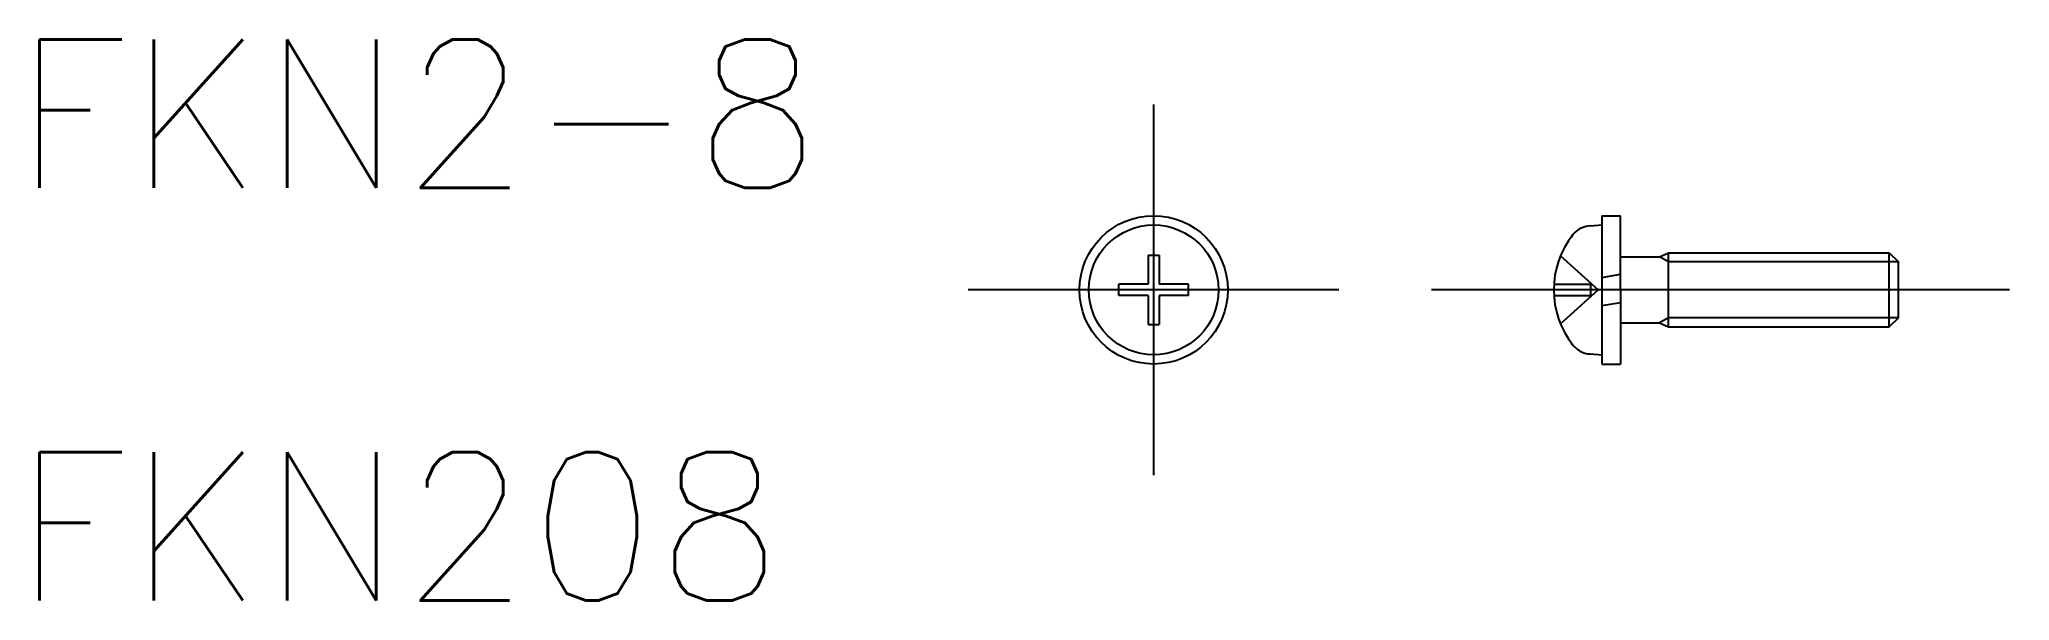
# Model space of a CAD drawing. Extents: x -25.1 to 28.1, y -3.4 to 11.8.
import ezdxf

# ---------------------------------------------------------------- set-up
doc = ezdxf.new("R2010")
doc.units = 0
doc.linetypes.add('CENTER', pattern=[50.8, 31.75, -6.35, 6.35, -6.35])
doc.layers.get('0').update_dxf_attribs({"linetype": 'CONTINUOUS'})
doc.layers.add('CENTER', color=1, linetype='CENTER')
doc.styles.get("Standard").update_dxf_attribs({"font": 'txt.shx'})

msp = doc.modelspace()

# ---------------------------------------------------------------- linework, layer by layer
for p, q in [((17.092, 7), (17.092, 3)), ((17.092, 7), (17.592, 7)), ((17.592, 5), (17.592, 7)), ((17.092, 5.334), (17.592, 5.424)), ((17.592, 5), (17.592, 3)), ((17.092, 4.576), (17.592, 4.661)), ((17.092, 3), (17.592, 3))]:
    msp.add_line(p, q)
at = {"color": 7}
for p, q in [((16.788, 6.729), (17.092, 6.75)), ((4.85, 5.938), (4.85, 5.15)), ((4.85, 5.938), (5.15, 5.938)), ((5.15, 5.938), (5.15, 5.15)), ((17.592, 5.892), (18.647, 5.892)), ((18.647, 5.892), (18.892, 6)), ((18.892, 6), (24.847, 6)), ((18.892, 4), (18.892, 6)), ((24.847, 6), (25.092, 5.755)), ((24.847, 4), (24.847, 6)), ((25.092, 4.245), (25.092, 5.755)), ((4.062, 4.85), (4.062, 5.15)), ((4.85, 5.15), (4.062, 5.15)), ((4.85, 4.85), (4.062, 4.85)), ((4.85, 4.85), (4.85, 4.062)), ((5.938, 5.15), (5.15, 5.15)), ((5.15, 4.85), (5.15, 4.062)), ((5.938, 4.85), (5.15, 4.85)), ((5.938, 4.85), (5.938, 5.15)), ((4.85, 4.062), (5.15, 4.062)), ((17.592, 4.108), (18.647, 4.108)), ((18.647, 4.108), (18.892, 4)), ((18.892, 4), (24.847, 4)), ((24.847, 4), (25.092, 4.245)), ((16.788, 3.271), (17.092, 3.25))]:
    msp.add_line(p, q, dxfattribs=at)
at = {"color": 6}
for p, q in [((15.976, 5.92), (16.99, 5)), ((15.796, 5.15), (16.792, 5.15)), ((15.796, 4.85), (16.792, 4.85)), ((15.976, 4.08), (16.99, 5)), ((16.792, 4.85), (16.792, 5.15))]:
    msp.add_line(p, q, dxfattribs=at)
at = {"color": 3}
for p, q in [((18.892, 5.755), (18.647, 5.892)), ((25.092, 5.755), (18.892, 5.755)), ((18.892, 4.245), (18.647, 4.108)), ((25.092, 4.245), (18.892, 4.245))]:
    msp.add_line(p, q, dxfattribs=at)
at = {"color": 7}
msp.add_circle((5, 5), 2, dxfattribs=at)
msp.add_circle((5, 5), 1.75)
msp.add_arc((18.19, 5), 2.397, 141.6985, 218.3015)
for centre, start, end in [((16.81, 6.089), 92, 148.4554), ((16.81, 3.911), 211.5446, 268)]:
    msp.add_arc(centre, 0.64, start, end, dxfattribs=at)
at = {"layer": 'CENTER'}
for p, q in [((5, 10), (5, 0)), ((10, 5), (0, 5)), ((28.092, 5), (12.492, 5))]:
    msp.add_line(p, q, dxfattribs=at)

# ---------------------------------------------------------------- texts
for s, p in [('FKN2-8', (-25.746, 7.754)), ('FKN208', (-25.746, -3.378))]:
    msp.add_text(s, height=4).set_placement(p)

doc.saveas('drawing.dxf')
